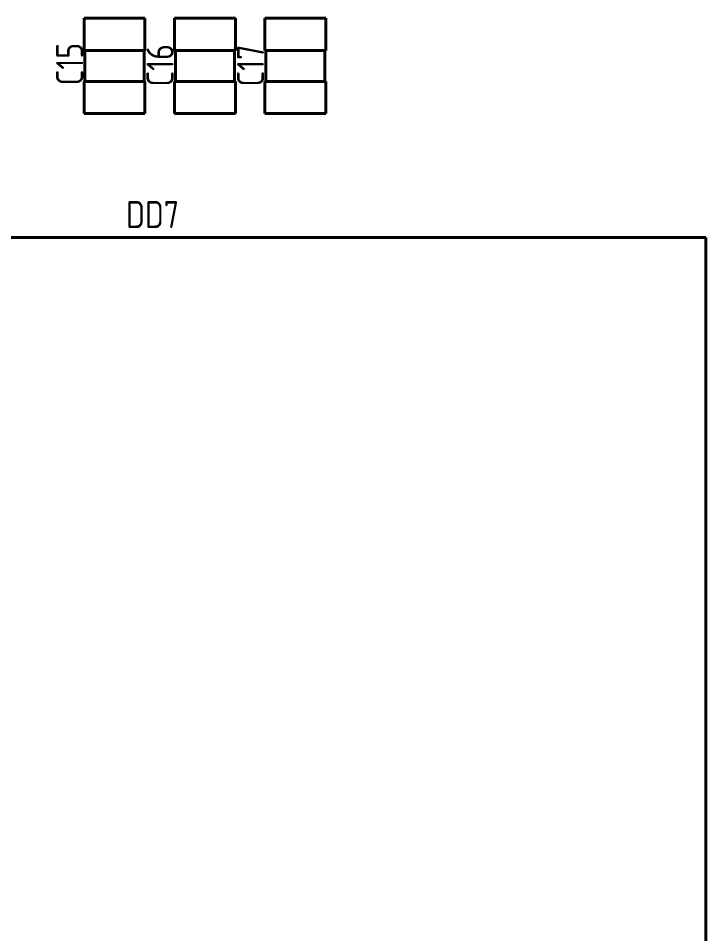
# Model space of a CAD drawing. Header units: inches. Extents: x -969 to 2045, y -594 to 12.
# Drawn here: x -834.26 to -803.84, y -192.14 to -151.61 of the extents above; entities that cross this region are included whole.
import ezdxf

# ---------------------------------------------------------------- set-up
doc = ezdxf.new("R2010")
doc.units = ezdxf.units.IN
doc.header["$MEASUREMENT"] = 0
doc.layers.add('Основная', color=7, linetype='Continuous', lineweight=40)
doc.styles.add('GOST type A0', font='gost.TTF', dxfattribs={"height": 2.116667})

msp = doc.modelspace()

# ---------------------------------------------------------------- linework, layer by layer
at = {"layer": 'Основная'}
for p, q in [((-828.653, -151.612), (-831.345, -151.612)), ((-831.345, -151.612), (-831.345, -153.034)), ((-831.345, -151.612), (-828.653, -151.612)), ((-831.345, -151.612), (-831.345, -153.034)), ((-828.653, -151.612), (-831.345, -151.612)), ((-831.345, -151.612), (-831.345, -153.034)), ((-831.345, -151.612), (-828.653, -151.612)), ((-831.345, -151.612), (-831.345, -153.034)), ((-828.653, -153.034), (-828.653, -151.612)), ((-828.653, -151.612), (-828.653, -153.034)), ((-828.653, -153.034), (-828.653, -151.612)), ((-828.653, -151.612), (-828.653, -153.034)), ((-824.653, -151.612), (-827.345, -151.612)), ((-827.345, -151.612), (-827.345, -153.034)), ((-827.345, -153.034), (-827.345, -151.612)), ((-824.653, -151.612), (-827.345, -151.612)), ((-824.653, -151.612), (-827.345, -151.612)), ((-827.345, -151.612), (-827.345, -153.034)), ((-827.345, -153.034), (-827.345, -151.612)), ((-824.653, -151.612), (-827.345, -151.612)), ((-824.653, -153.034), (-824.653, -151.612)), ((-824.653, -153.034), (-824.653, -151.612)), ((-824.653, -153.034), (-824.653, -151.612)), ((-824.653, -153.034), (-824.653, -151.612)), ((-820.653, -151.612), (-823.345, -151.612)), ((-823.345, -151.612), (-823.345, -153.034)), ((-823.345, -153.034), (-823.345, -151.612)), ((-820.653, -151.612), (-823.345, -151.612)), ((-820.653, -151.612), (-823.345, -151.612)), ((-823.345, -151.612), (-823.345, -153.034)), ((-823.345, -153.034), (-823.345, -151.612)), ((-820.653, -151.612), (-823.345, -151.612)), ((-820.653, -153.034), (-820.653, -151.612)), ((-820.653, -153.034), (-820.653, -151.612)), ((-820.653, -153.034), (-820.653, -151.612)), ((-820.653, -153.034), (-820.653, -151.612)), ((-831.345, -153.034), (-831.307, -153.034)), ((-831.345, -153.034), (-828.653, -153.034)), ((-831.345, -153.034), (-831.307, -153.034)), ((-831.345, -153.034), (-828.653, -153.034)), ((-831.307, -153.034), (-831.307, -154.406)), ((-831.307, -153.034), (-831.307, -154.406)), ((-831.307, -153.034), (-831.307, -154.406)), ((-831.307, -153.034), (-831.307, -154.406)), ((-828.691, -154.406), (-828.691, -153.034)), ((-828.691, -153.034), (-828.653, -153.034)), ((-828.691, -153.034), (-828.691, -154.406)), ((-828.691, -154.406), (-828.691, -153.034)), ((-828.691, -153.034), (-828.653, -153.034)), ((-828.691, -153.034), (-828.691, -154.406)), ((-827.345, -153.034), (-827.307, -153.034)), ((-824.653, -153.034), (-827.345, -153.034)), ((-827.345, -153.034), (-827.307, -153.034)), ((-824.653, -153.034), (-827.345, -153.034)), ((-827.307, -153.034), (-827.307, -154.406)), ((-827.307, -154.406), (-827.307, -153.034)), ((-827.307, -153.034), (-827.307, -154.406)), ((-827.307, -154.406), (-827.307, -153.034)), ((-824.691, -154.406), (-824.691, -153.034)), ((-824.691, -153.034), (-824.653, -153.034)), ((-824.691, -154.406), (-824.691, -153.034)), ((-824.691, -154.406), (-824.691, -153.034)), ((-824.691, -153.034), (-824.653, -153.034)), ((-824.691, -154.406), (-824.691, -153.034)), ((-823.345, -153.034), (-823.307, -153.034)), ((-820.653, -153.034), (-823.345, -153.034)), ((-823.345, -153.034), (-823.307, -153.034)), ((-820.653, -153.034), (-823.345, -153.034)), ((-823.307, -153.034), (-823.307, -154.406)), ((-823.307, -154.406), (-823.307, -153.034)), ((-823.307, -153.034), (-823.307, -154.406)), ((-823.307, -154.406), (-823.307, -153.034)), ((-820.691, -154.406), (-820.691, -153.034)), ((-820.691, -153.034), (-820.653, -153.034)), ((-820.691, -154.406), (-820.691, -153.034)), ((-820.691, -154.406), (-820.691, -153.034)), ((-820.691, -153.034), (-820.653, -153.034)), ((-820.691, -154.406), (-820.691, -153.034)), ((-831.307, -154.406), (-831.345, -154.406)), ((-831.345, -154.406), (-831.345, -155.828)), ((-831.345, -154.406), (-828.653, -154.406)), ((-831.345, -154.406), (-831.345, -155.828)), ((-831.307, -154.406), (-831.345, -154.406)), ((-831.345, -154.406), (-831.345, -155.828)), ((-831.345, -154.406), (-828.653, -154.406)), ((-831.345, -154.406), (-831.345, -155.828)), ((-828.653, -154.406), (-828.691, -154.406)), ((-828.653, -154.406), (-828.691, -154.406)), ((-828.653, -155.828), (-828.653, -154.406)), ((-828.653, -154.406), (-828.653, -155.828)), ((-828.653, -155.828), (-828.653, -154.406)), ((-828.653, -154.406), (-828.653, -155.828)), ((-827.307, -154.406), (-827.345, -154.406)), ((-827.345, -154.406), (-827.345, -155.828)), ((-827.345, -155.828), (-827.345, -154.406)), ((-824.653, -154.406), (-827.345, -154.406)), ((-827.307, -154.406), (-827.345, -154.406)), ((-827.345, -154.406), (-827.345, -155.828)), ((-827.345, -155.828), (-827.345, -154.406)), ((-824.653, -154.406), (-827.345, -154.406)), ((-824.653, -154.406), (-824.691, -154.406)), ((-824.653, -154.406), (-824.691, -154.406)), ((-824.653, -155.828), (-824.653, -154.406)), ((-824.653, -155.828), (-824.653, -154.406)), ((-824.653, -155.828), (-824.653, -154.406)), ((-824.653, -155.828), (-824.653, -154.406)), ((-823.307, -154.406), (-823.345, -154.406)), ((-823.345, -154.406), (-823.345, -155.828)), ((-823.345, -155.828), (-823.345, -154.406)), ((-820.653, -154.406), (-823.345, -154.406)), ((-823.307, -154.406), (-823.345, -154.406)), ((-823.345, -154.406), (-823.345, -155.828)), ((-823.345, -155.828), (-823.345, -154.406)), ((-820.653, -154.406), (-823.345, -154.406)), ((-820.653, -154.406), (-820.691, -154.406)), ((-820.653, -154.406), (-820.691, -154.406)), ((-820.653, -155.828), (-820.653, -154.406)), ((-820.653, -155.828), (-820.653, -154.406)), ((-820.653, -155.828), (-820.653, -154.406)), ((-820.653, -155.828), (-820.653, -154.406)), ((-831.345, -155.828), (-828.653, -155.828)), ((-831.345, -155.828), (-828.653, -155.828)), ((-831.345, -155.828), (-828.653, -155.828)), ((-831.345, -155.828), (-828.653, -155.828)), ((-827.345, -155.828), (-824.653, -155.828)), ((-824.653, -155.828), (-827.345, -155.828)), ((-827.345, -155.828), (-824.653, -155.828)), ((-824.653, -155.828), (-827.345, -155.828)), ((-823.345, -155.828), (-820.653, -155.828)), ((-820.653, -155.828), (-823.345, -155.828)), ((-823.345, -155.828), (-820.653, -155.828)), ((-820.653, -155.828), (-823.345, -155.828)), ((-803.843, -161.311), (-852.155, -161.311)), ((-803.843, -161.311), (-852.155, -161.311)), ((-803.843, -161.311), (-852.155, -161.311)), ((-803.843, -161.311), (-852.155, -161.311)), ((-803.843, -209.623), (-803.843, -161.311)), ((-803.843, -161.311), (-803.843, -209.623)), ((-803.843, -209.623), (-803.843, -161.311)), ((-803.843, -161.311), (-803.843, -209.623))]:
    msp.add_line(p, q, dxfattribs=at)

# ---------------------------------------------------------------- texts
at = {"layer": 'Основная', "style": 'GOST type A0'}
for s, p in [('C15', (-831.384, -154.58)), ('C16', (-827.384, -154.631)), ('C17', (-823.384, -154.631))]:
    msp.add_text(s, height=1.2, rotation=90, dxfattribs=at).set_placement(p)
msp.add_text('DD7', height=1.2, dxfattribs=at).set_placement((-829.486, -160.9))

doc.saveas('drawing.dxf')
